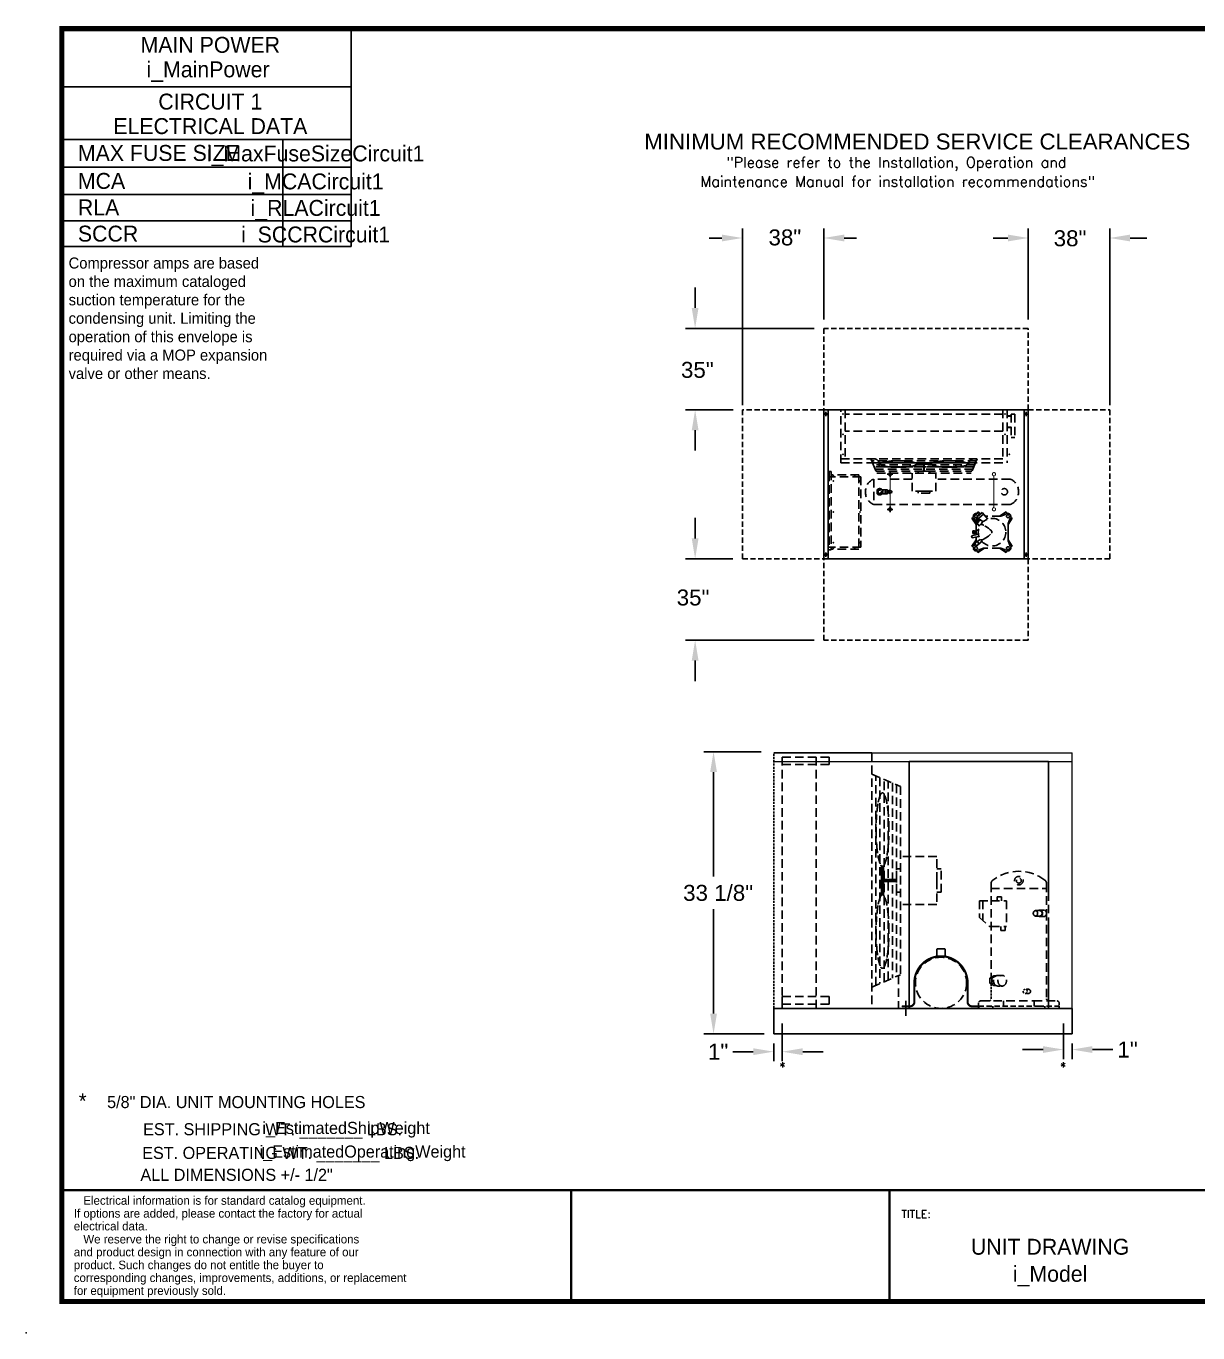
# Model space of a CAD drawing. Extents: x -17 to 230, y -3 to 152.
# Drawn here: x -16.6 to 120.8, y -3.4 to 150 of the extents above; entities that cross this region are included whole.
import ezdxf
from ezdxf.enums import TextEntityAlignment as Align

# ---------------------------------------------------------------- set-up
doc = ezdxf.new("R2010")
doc.units = 0
doc.header["$MEASUREMENT"] = 0
doc.linetypes.add('HIDDEN', pattern=[0.375, 0.25, -0.125])
doc.layers.get('0').update_dxf_attribs({"linetype": 'CONTINUOUS'})
doc.layers.add('C1E', color=7, linetype='CONTINUOUS')
doc.styles.add('dimentions', font='ARIAL.TTF')
doc.styles.add('SIMPLEX', font='SIMPLEX')

msp = doc.modelspace()

# ---------------------------------------------------------------- linework, layer by layer
at = {"color": 0, "lineweight": 30}
for p, q in [((67.4, 105.49), (67.4, 126.26)), ((76.95, 115.56), (76.95, 126.26)), ((100.95, 115.56), (100.95, 126.26)), ((100.95, 115.56), (100.95, 126.26)), ((110.5, 105.49), (110.5, 126.26)), ((65, 125.13), (63.52, 125.13)), ((79.35, 125.13), (80.81, 125.13)), ((98.55, 125.13), (96.83, 125.13)), ((112.9, 125.13), (114.86, 125.13)), ((61.86, 116.92), (61.86, 119.32)), ((75.82, 114.52), (60.74, 114.52)), ((66.32, 104.97), (60.74, 104.97)), ((66.27, 104.97), (60.74, 104.97)), ((100.95, 104.97), (76.95, 104.97)), ((76.95, 104.97), (76.95, 87.47)), ((77.45, 104.47), (76.99, 104.47)), ((77.2, 104.21), (77.2, 104.72)), ((77.45, 104.97), (77.45, 87.47)), ((100.45, 87.47), (100.45, 104.97)), ((100.95, 104.47), (100.49, 104.47)), ((100.7, 104.21), (100.7, 104.72)), ((100.95, 87.47), (100.95, 104.97)), ((61.86, 102.57), (61.86, 100.17)), ((77.45, 97.72), (77.45, 88.54)), ((77.82, 97.72), (77.45, 97.72)), ((61.86, 89.87), (61.86, 92.27)), ((66.27, 87.47), (60.74, 87.47)), ((66.27, 87.47), (60.74, 87.47)), ((76.95, 87.47), (100.95, 87.47)), ((77.45, 87.97), (76.99, 87.97)), ((77.2, 87.71), (77.2, 88.22)), ((77.82, 88.54), (77.45, 88.54)), ((100.95, 87.97), (100.49, 87.97)), ((100.95, 87.97), (100.49, 87.97)), ((100.7, 87.71), (100.7, 88.22)), ((75.82, 77.92), (60.74, 77.92)), ((61.86, 75.52), (61.86, 73.12)), ((69.62, 64.83), (62.9, 64.83)), ((64.02, 62.43), (64.02, 50.2)), ((64.02, 34.1), (64.02, 46.33)), ((86.58, 35.6), (86.58, 33.82)), ((106.08, 34.7), (71.08, 34.7)), ((71.08, 34.7), (71.08, 31.7)), ((101.62, 35.18), (101.62, 34.95)), ((102.88, 34.95), (102.88, 34.7)), ((104.57, 34.7), (102.88, 34.7)), ((104.57, 34.95), (104.57, 34.7)), ((106.08, 31.7), (106.08, 34.7)), ((72.08, 30.47), (72.08, 32.93)), ((72.08, 30.47), (72.08, 32.93)), ((105.08, 30.47), (105.08, 32.93)), ((105.08, 30.47), (105.08, 32.93)), ((69.96, 31.7), (62.9, 31.7)), ((71.08, 31.7), (106.08, 31.7)), ((105.08, 30.7), (105.08, 28.74)), ((68.68, 29.62), (66.28, 29.62)), ((71.08, 30.58), (71.08, 28.5)), ((72.08, 30.58), (72.08, 28.5)), ((74.48, 29.62), (76.88, 29.62)), ((102.68, 29.87), (100.28, 29.87)), ((106.08, 30.58), (106.08, 28.74)), ((108.48, 29.87), (110.88, 29.87)), ((47.31, 0.3), (47.31, 13.37)), ((84.66, 0.3), (84.66, 13.37))]:
    msp.add_line(p, q, dxfattribs=at)
at = {"color": 0, "linetype": 'HIDDEN', "lineweight": 30, "ltscale": 2.5}
for p, q in [((100.95, 114.52), (76.95, 114.52)), ((76.95, 114.52), (76.95, 104.97)), ((100.95, 104.97), (100.95, 114.52)), ((67.4, 104.97), (67.4, 87.47)), ((76.95, 104.97), (67.4, 104.97)), ((100.95, 104.97), (110.5, 104.97)), ((110.5, 104.97), (110.5, 87.47)), ((67.4, 87.47), (76.95, 87.47)), ((76.95, 77.92), (76.95, 87.47)), ((100.95, 87.47), (100.95, 77.92)), ((110.5, 87.47), (100.95, 87.47)), ((100.95, 77.92), (76.95, 77.92)), ((98.06, 35.58), (98.06, 34.95)), ((101.62, 35.18), (101.62, 35.58)), ((95.11, 34.95), (102.15, 34.95)), ((102.15, 34.95), (104.57, 34.95))]:
    msp.add_line(p, q, dxfattribs=at)
at = {"color": 0, "linetype": 'HIDDEN', "lineweight": 30, "ltscale": 4}
for p, q in [((78.96, 104.97), (98.46, 104.97)), ((78.96, 98.72), (78.96, 104.97)), ((79.46, 104.97), (79.46, 99.22)), ((97.96, 104.47), (79.46, 104.47)), ((97.96, 104.97), (97.96, 99.22)), ((98.46, 104.97), (98.46, 98.72)), ((98.93, 104.47), (98.93, 101.72)), ((98.93, 104.47), (99.37, 104.47)), ((99.37, 104.47), (99.37, 101.72)), ((97.96, 102.47), (79.46, 102.47)), ((98.93, 101.72), (99.37, 101.72)), ((78.96, 99.22), (98.46, 99.22)), ((78.96, 98.72), (98.46, 98.72)), ((82.46, 99.22), (82.66, 98.76)), ((94.86, 98.98), (82.57, 98.98)), ((82.67, 98.74), (94.76, 98.74)), ((82.68, 98.72), (83.19, 97.53)), ((94.65, 98.5), (82.77, 98.5)), ((94.55, 98.26), (82.88, 98.26)), ((83.46, 98.59), (83.46, 98.28)), ((83.46, 98.28), (93.96, 98.28)), ((92.45, 98.59), (92.45, 98.28)), ((94.75, 98.72), (94.24, 97.53)), ((94.96, 99.22), (94.76, 98.76)), ((77.57, 97.6), (77.57, 88.6)), ((77.82, 97.72), (77.82, 88.54)), ((81.07, 97.35), (77.82, 97.35)), ((81.32, 97.1), (77.82, 97.1)), ((81.07, 97.35), (81.07, 88.6)), ((81.32, 97.1), (81.32, 88.85)), ((87.31, 96.84), (82.82, 96.84)), ((82.82, 96.84), (82.82, 93.84)), ((82.98, 98.01), (94.44, 98.01)), ((83.08, 97.77), (94.34, 97.77)), ((83.19, 97.53), (94.24, 97.53)), ((85.05, 97.41), (84.4, 97.41)), ((84.73, 97.08), (84.73, 97.73)), ((87.31, 95.41), (87.31, 97.53)), ((89.4, 97.78), (88.03, 97.78)), ((88.03, 97.53), (88.03, 97.78)), ((89.4, 97.53), (89.4, 97.78)), ((90.12, 95.41), (90.12, 97.53)), ((98.82, 96.84), (90.12, 96.84)), ((84.45, 95.57), (83.21, 95.57)), ((83.21, 95.57), (83.21, 95.12)), ((84.45, 95.12), (83.21, 95.12)), ((84.45, 95.57), (84.45, 95.12)), ((84.57, 95.43), (84.45, 95.43)), ((84.57, 95.24), (84.45, 95.24)), ((84.93, 95.43), (84.57, 95.52)), ((84.57, 95.15), (84.57, 95.52)), ((84.93, 95.24), (84.57, 95.15)), ((84.93, 95.24), (84.93, 95.43)), ((88.71, 95.41), (87.31, 95.41)), ((88.03, 95.41), (88.03, 95.16)), ((89.4, 95.16), (88.03, 95.16)), ((88.71, 95.41), (90.12, 95.41)), ((89.4, 95.41), (89.4, 95.16)), ((82.82, 93.84), (98.82, 93.84)), ((84.73, 93.61), (84.73, 92.96)), ((85.05, 93.28), (84.4, 93.28)), ((94.53, 92.34), (94.33, 92.25)), ((94.33, 92.25), (94.82, 91.49)), ((94.53, 92.34), (94.52, 92.36)), ((94.62, 92.12), (94.57, 92.24)), ((95.52, 92.91), (94.58, 92.09)), ((95.24, 91.32), (94.58, 92.09)), ((95, 92.3), (94.64, 91.83)), ((95.68, 92.72), (94.74, 91.9)), ((95.15, 92.18), (94.79, 91.72)), ((95.05, 92.05), (94.9, 92.17)), ((95.31, 92.08), (94.93, 91.59)), ((94.95, 92.77), (94.94, 92.77)), ((94.95, 92.77), (95.04, 92.97)), ((95.15, 92.18), (95, 92.3)), ((95.04, 92.97), (95.36, 92.77)), ((95.23, 92.66), (95.06, 92.73)), ((95.27, 92.03), (95.12, 92.15)), ((95.63, 91.83), (95.31, 92.08)), ((96.19, 92.14), (95.52, 92.91)), ((97.71, 92.48), (95.89, 92.48)), ((98.35, 92.97), (97.59, 92.48)), ((97.71, 92.48), (98.34, 92.73)), ((98.44, 92.77), (98.35, 92.97)), ((98.44, 92.77), (98.46, 92.77)), ((99.06, 92.25), (98.58, 91.49)), ((98.58, 91.61), (98.82, 92.24)), ((98.87, 92.34), (98.87, 92.36)), ((98.87, 92.34), (99.06, 92.25)), ((94.43, 90.75), (94.43, 90.45)), ((94.64, 90.75), (94.43, 90.75)), ((94.79, 91.72), (94.64, 91.83)), ((94.64, 90.75), (94.64, 90.45)), ((94.84, 90.72), (94.64, 90.72)), ((94.82, 91.61), (94.67, 91.98)), ((94.89, 91.85), (94.74, 91.96)), ((94.96, 91.64), (94.82, 91.75)), ((94.82, 90.73), (94.82, 91.61)), ((94.84, 90.79), (94.84, 90.41)), ((95.09, 90.85), (94.9, 90.85)), ((95.25, 91.34), (94.93, 91.59)), ((98.58, 91.61), (98.57, 90.59)), ((98.58, 89.59), (98.57, 90.61)), ((94.29, 90.16), (95.09, 90.35)), ((94.29, 90.16), (94.35, 89.92)), ((94.33, 88.95), (94.82, 89.71)), ((94.35, 89.92), (95.15, 90.1)), ((94.64, 90.45), (94.43, 90.45)), ((94.68, 89.23), (94.57, 88.96)), ((94.84, 90.47), (94.64, 90.47)), ((94.95, 89.52), (94.64, 89.28)), ((94.64, 89.28), (94.86, 88.98)), ((94.82, 89.59), (94.72, 89.34)), ((94.82, 90.28), (94.82, 90.47)), ((94.82, 89.59), (94.82, 90.03)), ((95.18, 89.22), (94.86, 88.98)), ((95.09, 90.35), (94.9, 90.35)), ((94.95, 89.52), (95.18, 89.22)), ((95.31, 89.75), (94.97, 89.5)), ((95.5, 89.5), (95.16, 89.24)), ((99.06, 88.95), (98.58, 89.71)), ((98.58, 89.59), (98.82, 88.96)), ((81.32, 88.85), (77.82, 88.85)), ((81.07, 88.6), (77.82, 88.6)), ((94.53, 88.86), (94.33, 88.95)), ((94.95, 88.43), (95.04, 88.23)), ((95.04, 88.23), (95.81, 88.72)), ((95.69, 88.72), (95.06, 88.47)), ((97.71, 88.72), (95.69, 88.72)), ((98.35, 88.23), (97.59, 88.72)), ((97.71, 88.72), (98.34, 88.47)), ((98.44, 88.43), (98.35, 88.23)), ((98.44, 88.43), (98.46, 88.43)), ((98.87, 88.86), (99.06, 88.95)), ((98.87, 88.86), (98.87, 88.84)), ((72.08, 34.7), (72.08, 64.7)), ((76.08, 34.7), (76.08, 64.7)), ((82.58, 64.7), (82.58, 34.7)), ((72.08, 64.2), (77.58, 64.2)), ((72.08, 64.2), (72.08, 63.33)), ((72.08, 63.33), (77.58, 63.33)), ((77.58, 64.2), (77.58, 63.33)), ((82.58, 62.2), (85.97, 60.75)), ((83.07, 37.41), (83.07, 62)), ((83.55, 61.79), (83.55, 37.62)), ((84.03, 37.83), (84.03, 61.58)), ((84.52, 38.03), (84.52, 61.37)), ((85, 61.17), (85, 38.24)), ((85.48, 60.96), (85.48, 38.45)), ((85.97, 60.75), (85.97, 38.66)), ((90.22, 52.52), (85.97, 52.52)), ((90.22, 49.7), (90.22, 52.52)), ((85.47, 48.33), (85.47, 51.08)), ((85.97, 51.08), (85.47, 51.08)), ((90.22, 51.08), (90.72, 51.08)), ((90.72, 48.33), (90.72, 51.08)), ((90.22, 49.7), (90.22, 46.89)), ((96.59, 49.36), (96.59, 38.33)), ((103.09, 49.36), (103.09, 46)), ((85.97, 48.33), (85.47, 48.33)), ((90.22, 48.33), (90.72, 48.33)), ((96.59, 48.77), (103.09, 48.77)), ((97.28, 47.33), (97.28, 47.8)), ((97.28, 47.8), (97.79, 47.8)), ((97.79, 47.8), (97.79, 47.33)), ((90.22, 46.89), (85.97, 46.89)), ((95.22, 47.33), (95.22, 45.38)), ((95.22, 47.33), (96.59, 47.33)), ((95.61, 47.33), (95.61, 45.03)), ((96.59, 47.33), (98.4, 47.33)), ((98.4, 47.33), (98.4, 44.33)), ((101.79, 46.18), (102.31, 46.18)), ((102.31, 46.23), (102.78, 46.23)), ((103.33, 44.36), (103.33, 47.33)), ((95.22, 45.38), (96.39, 44.33)), ((101.79, 45.54), (102.31, 45.54)), ((102.31, 45.48), (102.78, 45.48)), ((103.09, 46), (103.09, 35.83)), ((96.39, 44.33), (96.59, 44.33)), ((96.59, 44.33), (98.4, 44.33)), ((97.71, 44.33), (97.71, 43.86)), ((97.71, 43.86), (98.22, 43.86)), ((98.22, 43.86), (98.22, 44.33)), ((90.21, 40.66), (90.21, 41.7)), ((90.21, 41.7), (91.21, 41.7)), ((91.03, 41.7), (90.38, 41.7)), ((91.21, 40.66), (91.21, 41.7)), ((82.58, 37.2), (85.97, 38.66)), ((85.71, 38.54), (85.71, 34.7)), ((96.91, 38.54), (96.59, 38.33)), ((97.14, 38.54), (96.68, 38.24)), ((97.14, 38.54), (96.91, 38.54)), ((97.14, 38.54), (97.17, 38.52)), ((97.38, 38.58), (97.89, 38.58)), ((96.59, 38.33), (96.45, 38.24)), ((96.45, 38.24), (96.45, 37.67)), ((96.45, 38.24), (96.45, 37.67)), ((96.59, 38.24), (96.45, 38.24)), ((96.59, 38.24), (96.68, 38.24)), ((96.68, 38.24), (96.68, 37.67)), ((72.08, 36.08), (77.58, 36.08)), ((72.08, 35.2), (72.08, 36.08)), ((77.58, 35.2), (77.58, 36.08)), ((95.36, 35.58), (101.59, 35.58)), ((101.59, 35.58), (104.32, 35.58)), ((72.08, 35.2), (77.58, 35.2))]:
    msp.add_line(p, q, dxfattribs=at)
at = {"color": 0, "linetype": 'HIDDEN', "lineweight": 30}
for p, q in [((77.45, 97.6), (77.45, 97.1)), ((77.45, 97.1), (77.48, 97.1)), ((77.48, 97.1), (77.48, 97.55)), ((77.54, 97.1), (77.54, 97.55)), ((77.57, 97.1), (77.54, 97.1)), ((77.57, 97.6), (77.57, 97.1)), ((77.82, 97.1), (77.57, 97.1)), ((77.82, 88.85), (77.57, 88.85)), ((71.08, 34.7), (71.08, 64.7)), ((96.59, 37.67), (96.45, 37.67)), ((96.45, 37.67), (96.59, 37.58)), ((96.59, 37.67), (96.68, 37.67)), ((96.59, 35.83), (96.59, 37.58)), ((96.91, 37.37), (96.59, 37.58)), ((97.14, 37.37), (96.68, 37.67)), ((97.14, 37.37), (96.91, 37.37)), ((97.14, 37.37), (97.17, 37.39)), ((97.38, 37.33), (97.89, 37.33)), ((100.97, 36.95), (100.59, 36.95)), ((86.58, 35.6), (86.58, 33.82)), ((95.11, 35.33), (95.11, 34.95)), ((100.97, 36.46), (100.59, 36.46)), ((104.57, 35.33), (104.57, 34.95)), ((95.11, 34.95), (95.11, 34.7)), ((95.11, 34.7), (96.8, 34.7)), ((96.8, 34.95), (96.8, 34.7))]:
    msp.add_line(p, q, dxfattribs=at)
at = {"color": 0, "linetype": 'Continuous', "lineweight": 30}
for p, q in [((82.58, 64.7), (71.08, 64.7)), ((86.96, 63.7), (103.33, 63.7)), ((86.96, 63.7), (86.96, 46.89)), ((103.33, 63.7), (103.33, 47.33)), ((86.96, 46.89), (86.96, 34.7)), ((103.33, 44.36), (103.33, 34.7))]:
    msp.add_line(p, q, dxfattribs=at)
at = {"color": 0}
for p, q in [((82.58, 64.7), (106.08, 64.7)), ((106.08, 34.7), (106.08, 64.7)), ((71.08, 63.7), (106.08, 63.7))]:
    msp.add_line(p, q, dxfattribs=at)
at = {"color": 0, "const_width": 0.598}
msp.add_lwpolyline([(-12.45, 0.3), (226.59, 0.3), (226.59, 149.7), (-12.45, 149.7), (-12.45, 0.3)], dxfattribs=at)
at = {"color": 0, "linetype": 'HIDDEN', "lineweight": 30, "ltscale": 4}
for points, const_width in [([(98.93, 104.23), (98.46, 104.23)], 0.25), ([(98.93, 102.9), (98.46, 102.9)], 0.25), ([(87.87, 98.59), (89.55, 98.59)], 0.21), ([(88.71, 98.37), (88.71, 97.78), (88.71, 98.59)], 0.21), ([(84.73, 97.04), (84.73, 93.64)], 0.125), ([(96.92, 97.04), (96.92, 93.64)], 0.125), ([(83.84, 51.38), (83.84, 48.02)], 0.42), ([(84.29, 49.7), (85.47, 49.7), (83.84, 49.7)], 0.42), ([(87.58, 37.7), (87.58, 35.45)], 0.25), ([(93.83, 37.7), (93.83, 35.45)], 0.25)]:
    msp.add_lwpolyline(points, dxfattribs=dict(at, const_width=const_width))
for points in [[(83.57, 98.59, 0.301925), (83.63, 98.49, 0.056443), (84.2, 98.33, 0.025102), (84.83, 98.25, 0.018), (85.72, 98.22, 0.018), (86.61, 98.25, 0.025102), (87.24, 98.33, 0.056443), (87.81, 98.49, 0.301925), (87.87, 98.59, 0.301925), (87.81, 98.69, 0.056443), (87.24, 98.86, 0.025102), (86.61, 98.94, 0.018), (85.72, 98.97, 0.018), (84.83, 98.94, 0.025102), (84.2, 98.86, 0.056443), (83.63, 98.69, 0.301925)], [(93.86, 98.59, -0.301925), (93.79, 98.49, -0.056443), (93.23, 98.33, -0.025102), (92.59, 98.25, -0.018), (91.71, 98.22, -0.018), (90.82, 98.25, -0.025102), (90.18, 98.33, -0.056443), (89.62, 98.49, -0.301925), (89.55, 98.59, -0.301925), (89.62, 98.69, -0.056443), (90.18, 98.86, -0.025102), (90.82, 98.94, -0.018), (91.71, 98.97, -0.018), (92.59, 98.94, -0.025102), (93.23, 98.86, -0.056443), (93.79, 98.69, -0.301925)], [(83.84, 59.99, -0.301925), (84.04, 59.86, -0.056443), (84.37, 58.73, -0.025102), (84.53, 57.47, -0.018), (84.59, 55.69, -0.018), (84.53, 53.91, -0.025102), (84.37, 52.64, -0.056443), (84.04, 51.52, -0.301925), (83.84, 51.38, -0.301925), (83.64, 51.52, -0.056443), (83.31, 52.64, -0.025102), (83.16, 53.91, -0.018), (83.09, 55.69, -0.018), (83.16, 57.47, -0.025102), (83.31, 58.73, -0.056443), (83.64, 59.86, -0.301925)], [(83.84, 39.41, 0.301925), (84.04, 39.55, 0.056443), (84.37, 40.67, 0.025102), (84.53, 41.94, 0.018), (84.59, 43.72, 0.018), (84.53, 45.5, 0.025102), (84.37, 46.76, 0.056443), (84.04, 47.89, 0.301925), (83.84, 48.02, 0.301925), (83.64, 47.89, 0.056443), (83.31, 46.76, 0.025102), (83.16, 45.5, 0.018), (83.09, 43.72, 0.018), (83.16, 41.94, 0.025102), (83.31, 40.67, 0.056443), (83.64, 39.55, 0.301925)]]:
    msp.add_lwpolyline(points, format="xyb", close=True, dxfattribs=at)
for points, const_width in [([(84.81, 97.24, 5.493468), (84.68, 97.23, 21.751986)], 0.125), ([(84.88, 97.3, 0.276979), (84.73, 97.01, 0.276979)], 0.125), ([(96.84, 97.24, -5.493468), (96.97, 97.23, -21.751986)], 0.125), ([(96.76, 97.3, -0.276979), (96.92, 97.01, -0.276979)], 0.125), ([(84.88, 93.39, -0.276979), (84.73, 93.67, -0.276979)], 0.125), ([(96.76, 93.39, 0.276979), (96.92, 93.67, 0.276979)], 0.125), ([(84.81, 93.45, -5.493468), (84.68, 93.46, -21.751986)], 0.125), ([(96.84, 93.45, 5.493468), (96.97, 93.46, 21.751986)], 0.125), ([(93.83, 37.7, 1), (87.58, 37.7, 1)], 0.25)]:
    msp.add_lwpolyline(points, format="xyb", dxfattribs=dict(at, const_width=const_width))
msp.add_lwpolyline([(84.12, 95.34), (84.16, 95.42), (84.25, 95.42), (84.29, 95.34), (84.25, 95.27), (84.16, 95.27)], close=True, dxfattribs=at)
at = {"color": 0, "linetype": 'HIDDEN', "lineweight": 30, "ltscale": 2.5, "const_width": 0.25}
for points in [[(87.58, 35.45, -0.414214), (87.08, 34.95, -0.414214)], [(93.83, 35.45, 0.414214), (94.33, 34.95, 0.414214)]]:
    msp.add_lwpolyline(points, format="xyb", dxfattribs=at)
at = {"color": 0, "linetype": 'HIDDEN', "lineweight": 30, "const_width": 0.25}
msp.add_lwpolyline([(87.08, 34.95), (86.21, 34.95)], dxfattribs=at)
at = {"color": 0, "linetype": 'HIDDEN', "lineweight": 30, "ltscale": 2.5, "const_width": 0.124}
msp.add_lwpolyline([(86.27, 34.95, -1), (86.14, 34.95, -1)], format="xyb", close=True, dxfattribs=at)
at = {"color": 0, "linetype": 'HIDDEN', "lineweight": 30, "ltscale": 2.5, "const_width": 0.25}
msp.add_lwpolyline([(94.33, 34.95), (95.21, 34.95)], dxfattribs=at)
at = {"color": 0, "linetype": 'HIDDEN', "lineweight": 30, "const_width": 0.124}
msp.add_lwpolyline([(95.14, 34.95, 1), (95.27, 34.95, 1)], format="xyb", close=True, dxfattribs=at)
at = {"color": 0, "lineweight": 30, "const_width": 0.299}
for points in [[(47.66, 13.37), (-12.45, 13.37)], [(226.59, 13.37), (47.31, 13.37), (47.31, 0.3)], [(84.66, 13.37), (84.66, 0.3)]]:
    msp.add_lwpolyline(points, dxfattribs=at)
at = {"color": 0, "lineweight": 30}
for centre in [(77.2, 104.47), (100.7, 104.47), (77.2, 87.97), (100.7, 87.97)]:
    msp.add_circle(centre, 0.109, dxfattribs=at)
at = {"color": 0, "linetype": 'HIDDEN', "lineweight": 30}
msp.add_circle((77.51, 97.6), 0.0625, dxfattribs=at)
at = {"color": 0, "linetype": 'HIDDEN', "lineweight": 30, "ltscale": 4}
for centre, radius in [((83.51, 95.34), 0.375), ((83.51, 95.34), 0.25), ((83.51, 95.34), 0.191), ((98.14, 95.34), 0.375), ((96.7, 90.6), 1.62), ((98.57, 92.47), 0.172), ((94.82, 88.72), 0.172), ((98.57, 88.72), 0.172), ((99.84, 49.7), 0.5), ((99.84, 49.7), 0.292), ((90.71, 37.7), 3)]:
    msp.add_circle(centre, radius, dxfattribs=at)
for centre, radius, start, end in [((82.83, 98.59), 0.63, 0, 90), ((94.59, 98.59), 0.63, 90, 180), ((83.45, 95.34), 1.62, 112.6199, 247.3801), ((98.2, 95.34), 1.62, 292.6199, 67.3801), ((94.82, 92.47), 0.32, 68.6962, 201.3038), ((94.82, 92.47), 0.172, 352.4938, 269.5062), ((98.57, 92.47), 0.32, 338.6962, 111.3038), ((94.9, 90.79), 0.0625, 90, 180), ((95.36, 90.77), 0.744, 61.5984, 90.7332), ((93.79, 87.86), 4.05, 45.1544, 61.5984), ((96.5, 90.61), 0.177, 357.8344, 45.1544), ((96.5, 90.6), 0.177, 314.8456, 2.1656), ((94.9, 90.41), 0.0625, 180, 270), ((95.36, 90.43), 0.744, 269.2668, 298.4016), ((93.79, 93.34), 4.05, 298.4016, 314.8456), ((94.82, 88.72), 0.32, 155.6931, 294.2992), ((98.57, 88.72), 0.32, 248.6962, 21.3038), ((99.84, 45.82), 4.98, 52.1479, 127.8521), ((97.09, 49.36), 0.5, 127.8521, 180), ((102.59, 49.36), 0.5, 0, 52.1479)]:
    msp.add_arc(centre, radius, start, end, dxfattribs=at)
at = {"color": 0, "linetype": 'HIDDEN', "lineweight": 30}
for centre, start, end in [((95.36, 35.33), 90, 180), ((96.34, 35.83), 270, 0), ((103.34, 35.83), 180, 270)]:
    msp.add_arc(centre, 0.25, start, end, dxfattribs=at)
at = {"color": 0, "linetype": 'HIDDEN', "lineweight": 30, "ltscale": 2.5}
msp.add_arc((104.32, 35.33), 0.25, 0, 90, dxfattribs=at)
at = {"color": 0, "linetype": 'HIDDEN', "lineweight": 30, "ltscale": 4}
for centre, major_axis, ratio, start_param, end_param in [((101.79, 45.86), (0, 0.317), 0.79858, 0, 3.141593), ((102.31, 45.86), (0, 0.375), 0.817789, 0, 0.566098), ((102.78, 45.86), (0, 0.375), 0.817789, -3.141593, 0), ((102.78, 45.86), (0, 0.375), 0.817789, -3.141593, 0), ((102.31, 45.86), (0, 0.375), 0.817789, 2.575494, 3.141593), ((102.31, 45.86), (0, 0.375), 0.817789, 2.575494, 3.141593), ((97.38, 37.95), (0, 0.625), 0.807533, 0, 0.432297), ((97.89, 37.95), (0, 0.625), 0.807533, 3.141593, 6.283185)]:
    msp.add_ellipse(centre, major_axis=major_axis, ratio=ratio, start_param=start_param, end_param=end_param, dxfattribs=at)
at = {"color": 0, "linetype": 'HIDDEN', "lineweight": 30, "ltscale": 4, "extrusion": (0, 0, -1)}
for centre, major_axis, ratio, start_param, end_param in [((101.79, 45.86), (0, 0.317), 0.79858, 0, 3.141593), ((102.31, 45.86), (0, 0.375), 0.817789, 0, 3.141593), ((102.31, 45.86), (0, 0.317), 0.79858, 0, 3.141593), ((97.38, 37.95), (0, 0.625), 0.807533, 3.141593, 6.283185), ((97.89, 37.95), (0, 0.625), 0.807533, 3.141593, 6.283185), ((100.97, 36.7), (0.243, 0), 0.999917, -1.570796, 1.570796)]:
    msp.add_ellipse(centre, major_axis=major_axis, ratio=ratio, start_param=start_param, end_param=end_param, dxfattribs=at)
at = {"color": 0, "linetype": 'HIDDEN', "lineweight": 30, "extrusion": (0, 0, -1)}
msp.add_ellipse((100.59, 36.7), major_axis=(0.243, 0), ratio=0.999917, dxfattribs=at)
msp.add_ellipse((100.97, 36.7), major_axis=(0.243, 0), ratio=0.999917, start_param=-1.570796, end_param=1.570796, dxfattribs=at)
at = {"color": 0, "linetype": 'ByBlock', "lineweight": 30}
for p in [(77.2, 104.47), (77.2, 104.47), (77.2, 104.47), (100.7, 104.47), (100.95, 104.97), (77.2, 87.97), (77.2, 87.97), (77.2, 87.97), (100.7, 87.97)]:
    msp.add_point(p, dxfattribs=at)
at = {"color": 0, "linetype": 'HIDDEN', "lineweight": 30, "ltscale": 4}
for p in [(79.21, 104.47), (98.21, 104.47), (79.21, 102.1), (98.21, 102.1), (79.21, 99.72), (98.71, 99.72), (88.71, 98.59), (80.57, 97.22), (81.2, 96.6), (81.2, 92.97), (81.2, 89.35), (80.57, 88.72), (83.84, 49.7)]:
    msp.add_point(p, dxfattribs=at)
at = {"color": 0, "lineweight": 30}
for p in [(78.07, 97.22), (78.07, 96.6), (78.07, 92.97), (78.07, 89.35), (78.07, 88.72)]:
    msp.add_point(p, dxfattribs=at)
at = {"color": 0}
msp.add_point((-16.63, -3.38), dxfattribs=at)
at = {"color": 0, "lineweight": 30}
for points in [[(65, 125.53), (65, 124.73), (67.4, 125.13)], [(79.35, 125.53), (79.35, 124.73), (76.95, 125.13)], [(98.55, 125.53), (98.55, 124.73), (100.95, 125.13)], [(112.9, 125.53), (112.9, 124.73), (110.5, 125.13)], [(62.26, 116.92), (61.46, 116.92), (61.86, 114.52)], [(62.26, 102.57), (61.46, 102.57), (61.86, 104.97)], [(62.26, 102.57), (61.46, 102.57), (61.86, 104.97)], [(62.26, 89.87), (61.46, 89.87), (61.86, 87.47)], [(62.26, 89.87), (61.46, 89.87), (61.86, 87.47)], [(62.26, 75.52), (61.46, 75.52), (61.86, 77.92)], [(63.62, 62.43), (64.42, 62.43), (64.02, 64.83)], [(63.62, 34.1), (64.42, 34.1), (64.02, 31.7)], [(68.68, 30.02), (68.68, 29.22), (71.08, 29.62)], [(74.48, 30.02), (74.48, 29.22), (72.08, 29.62)], [(102.68, 30.27), (102.68, 29.47), (105.08, 29.87)], [(108.48, 30.27), (108.48, 29.47), (106.08, 29.87)]]:
    msp.add_solid(points, dxfattribs=at)
at = {"layer": 'C1E', "color": 0, "lineweight": 30}
for p, q in [((21.52, 149.7), (21.52, 124.15)), ((21.52, 142.86), (-12.45, 142.86)), ((21.52, 136.7), (-12.27, 136.7)), ((13.47, 136.7), (13.47, 124.15)), ((-12.27, 133.44), (21.52, 133.44)), ((-12.35, 130.25), (21.52, 130.25)), ((-12.51, 127.14), (21.52, 127.14)), ((-12.5, 124.15), (21.52, 124.15))]:
    msp.add_line(p, q, dxfattribs=at)

# ---------------------------------------------------------------- texts
at = {"color": 0, "lineweight": 30}
for s, height, style, p in [('MINIMUM RECOMMENDED SERVICE CLEARANCES', 1.8675, 'dimentions', (55.89, 135.52)), ('TITLE:', 0.934, 'SIMPLEX', (86.06, 10.1))]:
    msp.add_text(s, height=height, dxfattribs=dict(at, style=style)).set_placement(p)
at = {"color": 0, "lineweight": 30, "style": 'SIMPLEX'}
for s, height, p in [('"Please refer to the Installation, Operation and', 1.24, (85.47, 133.39)), ('Maintenance Manual for installation recommendations"', 1.24, (85.62, 131.14)), ('*', 1.13, (72.12, 27.26)), ('*', 1.13, (105.04, 27.26))]:
    msp.add_text(s, height=height, dxfattribs=at).set_placement(p, align=Align.CENTER)
at = {"color": 0, "lineweight": 30}
for s, height, p in [('*', 1.75, (-10, 22.97)), ('EST. SHIPPING WT. _______ LBS.', 1.4193, (12.28, 19.81)), ('i_EstimatedShipWeight', 1.4209, (20.91, 19.96)), ('EST. OPERATING WT. _______ LBS.', 1.4193, (13.23, 17.03)), ('i_EstimatedOperatingWeight', 1.4193, (22.85, 17.19)), ('ALL DIMENSIONS +/- 1/2"', 1.4193, (8.06, 14.46)), ('UNIT DRAWING', 1.8675, (103.51, 5.79)), ('i_Model', 1.867, (103.51, 2.61))]:
    msp.add_text(s, height=height, dxfattribs=at).set_placement(p, align=Align.CENTER)
msp.add_text('5/8" DIA. UNIT MOUNTING HOLES', height=1.4193, dxfattribs=at).set_placement((-7.13, 23))
at = {"color": 0, "lineweight": 25}
for s, p in [('   Electrical information is for standard catalog equipment.', (-11.04, 11.65)), ('If options are added, please contact the factory for actual', (-11.04, 10.14)), ('electrical data.', (-11.04, 8.64)), ('   We reserve the right to change or revise specifications', (-11.04, 7.11)), ('and product design in connection with any feature of our', (-11.04, 5.6)), ('product. Such changes do not entitle the buyer to', (-11.04, 4.09)), ('corresponding changes, improvements, additions, or replacement ', (-11.04, 2.58)), ('for equipment previously sold.', (-11.04, 1.07))]:
    msp.add_text(s, height=1.0059, dxfattribs=at).set_placement(p)
at = {"color": 0, "insert": (-12.13, 122.84), "char_height": 1.296, "attachment_point": 1}
msp.add_mtext_dynamic_manual_height_columns(' Compressor amps are based \\P on the maximum cataloged \\P suction temperature for the \\P condensing unit. Limiting the \\P operation of this envelope is \\P required via a MOP expansion \\P valve or other means.', width=36.3288, gutter_width=144.43, heights=[29.63], dxfattribs=at)
at = {"color": 0, "lineweight": 30, "char_height": 1.875, "attachment_point": 5, "style": 'dimentions'}
for s, insert in [('\\A1;35"', (62.12, 109.64)), ('\\A1;35"', (61.62, 82.92)), ('33 1/8"', (64.56, 48.25)), ('\\A1;1"', (112.6, 29.87)), ('\\A1;1"', (64.56, 29.62))]:
    msp.add_mtext(s, dxfattribs=dict(at, insert=insert))
at = {"color": 0, "lineweight": 30, "style": 'dimentions'}
for p in [(72.39, 125.2), (105.85, 125.1)]:
    msp.add_attdef('38"', text='XXXXXXX', height=1.875, dxfattribs=at).set_placement(p, align=Align.MIDDLE)
at = {"layer": 'C1E', "color": 0, "lineweight": 30}
for s, height, p in [('MAIN POWER', 1.867, (4.98, 146.87)), ('i_MainPower', 1.8675, (4.71, 143.99)), ('CIRCUIT 1', 1.867, (4.98, 140.21)), ('ELECTRICAL DATA', 1.8675, (4.98, 137.33)), ('i_MaxFuseSizeCircuit1', 1.8675, (17.33, 134.12)), ('i_MCACircuit1', 1.8675, (17.33, 130.84)), ('i_RLACircuit1', 1.8675, (17.33, 127.73)), ('i_SCCRCircuit1', 1.8675, (17.33, 124.61))]:
    msp.add_text(s, height=height, dxfattribs=at).set_placement(p, align=Align.CENTER)
for s, height, p in [('MAX FUSE SIZE', 1.8675, (-10.56, 134.18)), ('MCA', 1.867, (-10.56, 130.9)), ('RLA', 1.867, (-10.56, 127.79)), ('SCCR', 1.867, (-10.56, 124.71))]:
    msp.add_text(s, height=height, dxfattribs=at).set_placement(p)

doc.saveas('drawing.dxf')
